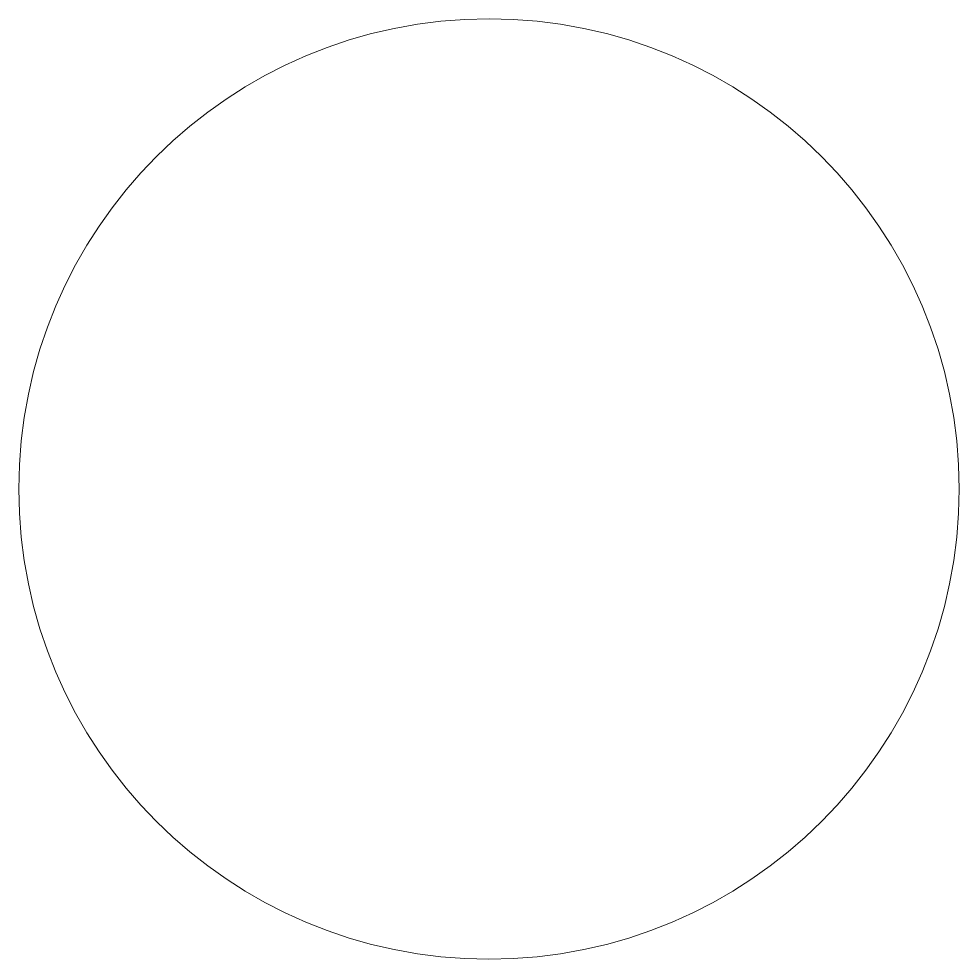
# Model space of a CAD drawing. Header units: millimetres. Extents: x 0 to 1100, y 0 to 1100.
import ezdxf

# ---------------------------------------------------------------- set-up
doc = ezdxf.new("R2010")
doc.units = ezdxf.units.MM
doc.layers.add('A-FURN', color=7, linetype='Continuous', lineweight=20, true_color=0x5c7584)

# ---------------------------------------------------------------- blocks, each defined once
blk = doc.blocks.new('201_FURNITURE_BLOCKS_ROUND_COFFEE_TABLE_PLAN')
at = {"layer": 'A-FURN'}
blk.add_circle((550, 550), 550, dxfattribs=at)

msp = doc.modelspace()

# ---------------------------------------------------------------- block references
msp.add_blockref('201_FURNITURE_BLOCKS_ROUND_COFFEE_TABLE_PLAN', (0, 0))

doc.saveas('drawing.dxf')
